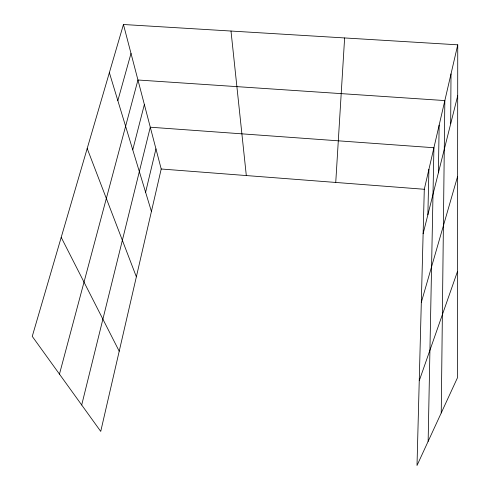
<?xml version="1.0" encoding="UTF-8"?>
<svg xmlns="http://www.w3.org/2000/svg" width="490" height="490" viewBox="0 0 490 490"><rect width="100%" height="100%" fill="white"/><g stroke="black" fill="none" stroke-linecap="round" stroke-linejoin="round"><path stroke-width="0.73" d="M457.746 44.823L457.409 377.888L417.008 465.5L424.297 189.275L457.746 44.823L123.449 24.5L32.254 336.373L100.732 431.402L161.21 169.001L123.449 24.5M450.678 123.792L451.008 73.91M441.239 412.954L444.834 100.573L137.953 79.999L59.462 374.127M438.403 172.786L439.156 125.097M428.138 441.368L433.913 147.735L150.289 127.21L81.701 404.985M427.868 214.822L428.922 169.295M335.742 182.452L344.623 37.944M145.61 192.282L155.949 148.88M423.121 233.748L457.697 95.807M132.747 149.83L144.36 104.517M117.839 100.634L131.008 53.416M421.314 302.373L457.611 176.394M419.244 380.736L457.519 271.387M161.21 169.001L424.297 189.275M61.207 237.362L119.211 351.22M87.196 148.482L136.361 276.826M109.368 72.667L151.422 211.466M230.998 31.035L246.311 175.561"/></g></svg>
